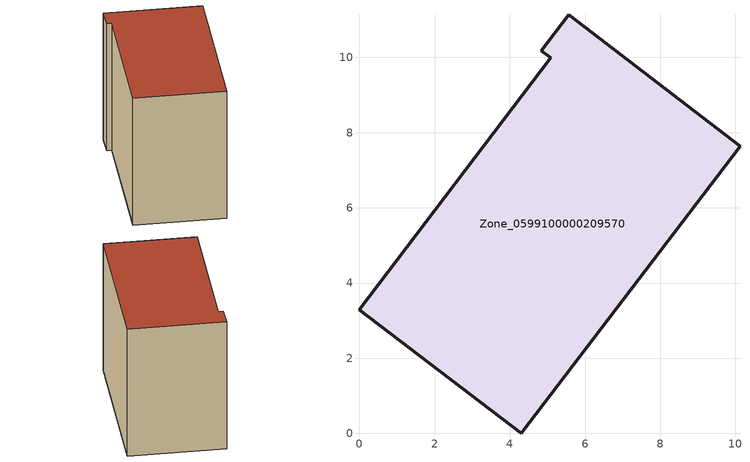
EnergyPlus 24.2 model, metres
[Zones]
Zone_0599100000209570
 floor ground (C_G): 10.12,7.64 4.3,0 0,3.29 5.08,9.99 4.84,10.18 5.56,11.14 z3.63
 wall outside (C_F): 4.3,0 10.12,7.64 5.56,11.14 4.84,10.18 5.08,9.99 0,3.29 4.3,0 z3.63:12.11
 roof outside (C_R): 0,3.29 4.3,0 10.12,7.64 5.56,11.14 4.84,10.18 5.08,9.99 z12.11
[BUILDING]
Pand.0599100000209570: North Axis=0; Terrain=City; Loads Convergence Tolerance Value=0.04; Temperature Convergence Tolerance Value=0.4; Solar Distribution=FullExterior; Maximum Number of Warmup Days=25; Minimum Number of Warmup Days=1
[Site:Location]
Rotterdam.The.Hague.AP_ZH_NLD Design_Conditions: Latitude=51.96; Longitude=4.45; Time Zone=1; Elevation=-4.5
[SITE:GROUNDTEMPERATURE:BUILDINGSURFACE]
18, 18, 18, 18, 18, 18, 18, 18, 18, 18, 18, 18
[MATERIAL] Thermal Absorptance=0.9; Solar Absorptance=0.7; Visible Absorptance=0.7
Name | Roughness | Thickness | Conductivity | Density | Specific Heat
G.TI.1975-1991 | MediumSmooth | 0.15 | 0.288461 | 540 | 1210
F.TI.1975-1991 | Rough | 0.3 | 0.230769 | 1920 | 840
R.TI.1975-1991 | MediumRough | 0.2 | 0.153846 | 1500 | 1000
[CONSTRUCTION]
C_G: G.TI.1975-1991
C_F: F.TI.1975-1991
C_R: R.TI.1975-1991
[ZONE]
Zone_0599100000209570: Type=1; Multiplier=1; Ceiling Height=Autocalculate; Volume=Autocalculate; Floor Area=autocalculate; Part of Total Floor Area=Yes
[ZONEINFILTRATION:DESIGNFLOWRATE]
Infil_Zone_0599100000209570: Zone or ZoneList or Space or SpaceList=Zone_0599100000209570; Schedule=AlwaysOn; Design Flow Rate Calculation Method=Flow/Area; Flow Rate per Floor Area=0.003; Constant Term Coefficient=1; Temperature Term Coefficient=0; Velocity Term Coefficient=0; Velocity Squared Term Coefficient=0
[HVACTEMPLATE:ZONE:IDEALLOADSAIRSYSTEM]
Zone_0599100000209570: Maximum Heating Supply Air Temperature=50; Minimum Cooling Supply Air Temperature=13; Maximum Heating Supply Air Humidity Ratio=0.0156; Minimum Cooling Supply Air Humidity Ratio=0.0077; Heating Limit=NoLimit; Cooling Limit=NoLimit; Dehumidification Control Type=ConstantSensibleHeatRatio; Cooling Sensible Heat Ratio=0.7; Dehumidification Setpoint=60; Humidification Control Type=None; Humidification Setpoint=30; Outdoor Air Method=None; Outdoor Air Flow Rate per Person=0.00944; Outdoor Air Flow Rate per Zone Floor Area=0; Outdoor Air Flow Rate per Zone=0; Demand Controlled Ventilation Type=None; Outdoor Air Economizer Type=NoEconomizer; Heat Recovery Type=None; Sensible Heat Recovery Effectiveness=0.7; Latent Heat Recovery Effectiveness=0.65
[ZONECONTROL:THERMOSTAT]
ThermostatControl_Zone_0599100000209570: Zone or ZoneList=Zone_0599100000209570; Control Type Schedule=DualSetpointControlType; Control 1=Thermostat_Zone_0599100000209570; Temperature Difference Between Cutout And Setpoint=0
[THERMOSTATSETPOINT:DUALSETPOINT]
Thermostat_Zone_0599100000209570: Heating Setpoint Temperature Schedule=HeatingSetpoint_Zone_0599100000209570; Cooling Setpoint Temperature Schedule=CoolingSetpoint_Zone_0599100000209570
[SCHEDULE:COMPACT]
HeatingSetpoint_Zone_0599100000209570: Through: 12/31, For: AllDays, Until: 24:00, 21
CoolingSetpoint_Zone_0599100000209570: Through: 12/31, For: AllDays, Until: 24:00, 24
DualSetpointControlType: Through: 12/31, For: AllDays, Until: 24:00, 4
AlwaysOn: Through: 12/31, For: AllDays, Until: 24:00, 1
